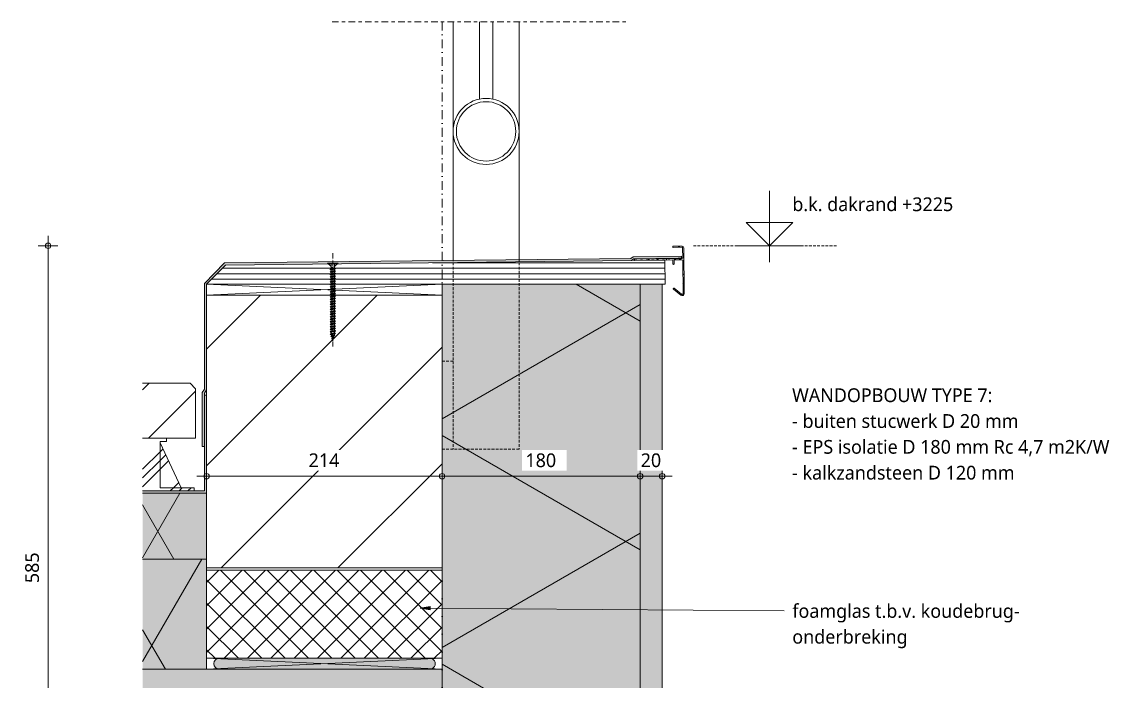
# Model space of a CAD drawing. Header units: millimetres. Extents: x -435 to 27166, y -19117 to 26500.
# Drawn here: x 7913 to 8901, y -15556 to -14956 of the extents above; entities that cross this region are included whole.
import ezdxf

# ---------------------------------------------------------------- set-up
doc = ezdxf.new("R2010")
doc.units = ezdxf.units.MM
for name, pattern in [('MV_center', [15, 6, -3, 3, -3]), ('MV_hartlijn_staal', [6.6, 5, -0.8, 0, -0.8]), ('MV_hidden', [3.75, 2.5, -1.25]), ('MV_stramien', [16, 8.000000000000002, -4, 0, -4])]:
    doc.linetypes.add(name, pattern=pattern)
for name, color, linetype, lineweight in [('A-ANNO-DIMS', 211, 'Continuous', 13), ('A-ANNO-DIMS-5', 211, 'Continuous', 13), ('A-DETL', 90, 'Continuous', 13), ('A-DETL-GENF', 92, 'Continuous', 18), ('G-ANNO-TEXT', 231, 'Continuous', 13)]:
    doc.layers.add(name, color=color, linetype=linetype, lineweight=lineweight)
doc.styles.add('Segoe UI_3', font='segoeui.ttf', dxfattribs={"height": 12.5})
doc.styles.add('Segoe UI_B', font='segoeui.ttf', dxfattribs={"height": 12.5})
doc.dimstyles.new('2_5_mm_5', dxfattribs={"dimscale": 304.8, "dimtxt": 13.09204931972789, "dimasz": 0.0164041994750656, "dimexe": 0.0295275590551181, "dimexo": 0.0625, "dimgap": 0.0147637795275591, "dimtad": 1, "dimdec": 0, "dimzin": 0, "dimdsep": 46, "dimtxsty": 'Segoe UI_3', "dimblk1": 'DOTBLANK', "dimblk2": 'DOTBLANK', "dimsah": 1, "dimcen": 0.09, "dimdle": 0.0295275590551181, "dimazin": 0, "dimtfac": 1, "dimtdec": 4, "dimtix": 1, "dimtmove": 0, "dimatfit": 3, "dimfxl": 0.0295275590551181, "dimfxlon": 1, "dimtvp": 1, "dimtfill": 1, "dimtolj": 1, "dimtzin": 0, "dimarcsym": 2})
pattern_1 = [(45, (0, 0), (-22.45064030267288, 22.45064030267288), []), (45, (7.937999999999999, 0), (0, 44.90128060534576), []), (45, (-7.937999999999999, 0), (0, 44.90128060534576), [])]

# ---------------------------------------------------------------- blocks, each defined once
blk = doc.blocks.new('42 isolatie - Type 1-3763297-Details Appartement')
at = {"layer": 'A-DETL-GENF'}
blk.add_hatch(color=256, dxfattribs=at).paths.add_polyline_path([(0.2784116088419807, -0.7999999999824923), (0.2784116088441465, -100.7999999999857), (58.39465148820974, -100.7999999999944), (58.39465148820108, -0.7999999999911553)])
at = {"layer": 'A-DETL-GENF', "lineweight": 13}
h = blk.add_hatch(dxfattribs=at)
h.set_pattern_fill('FP_143', color=256, style=0, pattern_type=2)
h.set_pattern_definition([(300, (0, 0), (-87.2953607014714, -50.40000000000001), []), (240, (0, 0), (-87.29536070147142, 50.39999999999998), [])])
h.paths.add_polyline_path([(0.278411608839815, -0.7999999999824923), (0.2784116088441465, -100.7999999999857), (58.39465148820974, -100.7999999999944), (58.39465148820108, -0.7999999999911553)])
at = {"layer": 'A-DETL-GENF'}
for p, q in [((58.3946514882133, -0.8000000000007149), (0.2784116088534862, -0.8000000000007149)), ((0.2784116088534862, -0.8000000000007149), (0.2784116088541712, -92.80000000001988)), ((58.394651488213, -0.8000000000007149), (0.278411608850373, -0.8000000000007149)), ((0.278411608850373, -0.8000000000007149), (0.2784116088539221, -92.80000000001988)), ((0.2784116088541712, -92.80000000001988), (0.2784116088542307, -100.8000000000012)), ((0.2784116088542307, -100.8000000000012), (58.39465148823127, -100.8000000000012))]:
    blk.add_line(p, q, dxfattribs=at)
blk = doc.blocks.new('42 isolatie - Type 1-3768316-Details Appartement')
at = {"layer": 'A-DETL-GENF'}
blk.add_hatch(color=256, dxfattribs=at).paths.add_polyline_path([(-25.29668046441614, -145.8435547101314), (-25.29668046439881, -180.800000000013), (491.5074730964683, -180.800000000013), (491.5074730964597, -0.8000000000128125), (0.2784116088311521, -0.8000000000128125), (-15.54064959858403, -90.51435422907896)])
at = {"layer": 'A-DETL-GENF', "lineweight": 13}
h = blk.add_hatch(dxfattribs=at)
h.set_pattern_fill('FP_184', color=256, style=0, pattern_type=2)
h.set_pattern_definition([(300, (-2126.387, -181.757), (-155.8845726811989, -90.00000000000001), []), (240, (-2126.387, -181.757), (-155.8845726811989, 89.99999999999996), [])])
h.paths.add_polyline_path([(-25.29668046441614, -145.8435547101314), (-25.29668046439881, -180.800000000013), (491.5074730964683, -180.800000000013), (491.5074730964597, -0.8000000000128125), (0.2784116088311521, -0.8000000000128125), (-15.54064959858403, -90.51435422907896)])
at = {"layer": 'A-DETL-GENF'}
for p, q in [((-0.6032382906807126, -5.80008504649696), (-25.29668046440381, -145.843554710119)), ((0.2784116088534862, -0.8000000000006979), (-0.6032382906807126, -5.80008504649696)), ((0.2784116088534862, -0.8000000000006979), (-0.6032382906807144, -5.80008504649696)), ((233.5074730964944, -0.8000000000006979), (0.2784116088534862, -0.8000000000006979)), ((233.5074730964944, -0.8000000000006979), (0.2784116088534862, -0.8000000000006979)), ((481.5074730964872, -0.8000000000006979), (233.5074730964944, -0.8000000000006979)), ((491.5074730964827, -0.8000000000006979), (481.5074730964872, -0.8000000000006979)), ((491.5074730964827, -0.8000000000006979), (481.5074730964872, -0.8000000000006979)), ((491.5074730964831, -90.51435422902529), (491.5074730964827, -0.8000000000006979)), ((-25.29668046437858, -180.8000000000012), (491.5074730964837, -180.8000000000012))]:
    blk.add_line(p, q, dxfattribs=at)
blk = doc.blocks.new('28 schroeven 2D - Verzonken schroef 5_0x70mm-3126482-Details Appartement')
at = {"layer": 'A-DETL-GENF', "lineweight": 5}
for p, q in [((-4.900000000000014, 0), (4.900000000000316, 0)), ((-2.035818585469798, -2.403333568557326), (-4.900000000000014, 0)), ((4.900000000000318, 0), (2.035818585470823, -2.403333568545127)), ((-4.542473922221862, -0.2999999999999318), (4.542473922220441, -0.2999999999999318)), ((2.500000000000001, -4.73570687322338), (-2.500000000000001, -5.899697989282839)), ((-2.500000000000001, -5.899697989282839), (-1.750948081387281, -5.259723587112567)), ((2.500000000000001, -7.004712870086484), (-2.500000000000001, -8.168703986145943)), ((-2.500000000000001, -8.168703986145944), (-1.750948081387281, -7.528729583975672)), ((2.500000000000001, -9.27371886694959), (-2.500000000000001, -10.43770998300905)), ((-2.500000000000001, -10.43770998300905), (-1.750948081387281, -9.797735580838777)), ((-1.499999999999615, -3.996135097562573), (1.528408326896208, -3.261852564723989)), ((-1.499999999999615, -3.552400233235931), (-1.499999999999615, -64.99999999999797)), ((1.499999999991355, -64.99999999999744), (1.499999999991355, -3.552400233235626)), ((1.75094808138748, -5.375681275393605), (2.500000000000001, -4.735706873223379)), ((1.75094808138748, -7.64468727225671), (2.500000000000001, -7.004712870086484)), ((1.75094808138748, -9.913693269119817), (2.500000000000001, -9.27371886694959)), ((2.500000000000001, -11.54272486381269), (-2.500000000000001, -12.70671597987215)), ((-2.500000000000001, -12.70671597987215), (-1.750948081387281, -12.06674157770188)), ((2.500000000000001, -13.8117308606758), (-2.500000000000001, -14.97572197673526)), ((-2.500000000000001, -14.97572197673526), (-1.750948081387281, -14.33574757456499)), ((2.500000000000001, -16.0807368575389), (-2.500000000000001, -17.24472797359836)), ((-2.500000000000001, -17.24472797359836), (-1.750948081387281, -16.60475357142809)), ((2.500000000000001, -18.34974285440201), (-2.500000000000001, -19.51373397046147)), ((-2.500000000000001, -19.51373397046147), (-1.750948081387281, -18.8737595682912)), ((1.75094808138748, -12.18269926598292), (2.500000000000001, -11.54272486381269)), ((1.75094808138748, -14.45170526284603), (2.500000000000001, -13.8117308606758)), ((1.75094808138748, -16.72071125970913), (2.500000000000001, -16.0807368575389)), ((1.75094808138748, -18.98971725657224), (2.500000000000001, -18.34974285440201)), ((2.500000000000001, -20.61874885126512), (-2.500000000000001, -21.78273996732458)), ((-2.500000000000001, -21.78273996732458), (-1.750948081387281, -21.1427655651543)), ((2.500000000000001, -22.88775484812823), (-2.500000000000001, -24.05174596418768)), ((-2.500000000000001, -24.05174596418768), (-1.750948081387281, -23.41177156201741)), ((2.500000000000001, -25.15676084499133), (-2.500000000000001, -26.32075196105079)), ((-2.500000000000001, -26.32075196105079), (-1.750948081387281, -25.68077755888052)), ((2.500000000000001, -27.42576684185443), (-2.500000000000001, -28.58975795791389)), ((-2.500000000000001, -28.58975795791389), (-1.750948081387281, -27.94978355574362)), ((1.75094808138748, -21.25872325343534), (2.500000000000001, -20.61874885126512)), ((1.75094808138748, -23.52772925029845), (2.500000000000001, -22.88775484812823)), ((1.75094808138748, -25.79673524716156), (2.500000000000001, -25.15676084499133)), ((1.75094808138748, -28.06574124402466), (2.500000000000001, -27.42576684185443)), ((2.500000000000001, -29.69477283871754), (-2.500000000000001, -30.858763954777)), ((-2.500000000000001, -30.858763954777), (-1.750948081387281, -30.21878955260672)), ((2.500000000000001, -31.96377883558064), (-2.500000000000001, -33.12776995164011)), ((-2.500000000000001, -33.12776995164011), (-1.750948081387281, -32.48779554946983)), ((2.500000000000001, -34.23278483244375), (-2.500000000000001, -35.39677594850321)), ((-2.500000000000001, -35.39677594850321), (-1.750948081387281, -34.75680154633294)), ((2.500000000000001, -36.50179082930686), (-2.500000000000001, -37.66578194536631)), ((-2.500000000000001, -37.66578194536631), (-1.750948081387281, -37.02580754319604)), ((2.500000000000001, -38.77079682616996), (-2.500000000000001, -39.93478794222942)), ((-2.500000000000001, -39.93478794222942), (-1.750948081387281, -39.29481354005915)), ((1.75094808138748, -30.33474724088776), (2.500000000000001, -29.69477283871754)), ((1.75094808138748, -32.60375323775087), (2.500000000000001, -31.96377883558064)), ((1.75094808138748, -34.87275923461398), (2.500000000000001, -34.23278483244375)), ((1.75094808138748, -37.14176523147708), (2.500000000000001, -36.50179082930686)), ((1.75094808138748, -39.41077122834019), (2.500000000000001, -38.77079682616996)), ((2.500000000000001, -41.03980282303306), (-2.500000000000001, -42.20379393909253)), ((-2.500000000000001, -42.20379393909253), (-1.750948081387281, -41.56381953692226)), ((2.500000000000001, -43.30880881989616), (-2.500000000000001, -44.47279993595564)), ((-2.500000000000001, -44.47279993595564), (-1.750948081387281, -43.83282553378536)), ((2.500000000000001, -45.57781481675927), (-2.500000000000001, -46.74180593281874)), ((-2.500000000000001, -46.74180593281874), (-1.750948081387281, -46.10183153064848)), ((2.500000000000001, -47.84682081362238), (-2.500000000000001, -49.01081192968185)), ((-2.500000000000001, -49.01081192968185), (-1.750948081387281, -48.37083752751158)), ((1.75094808138748, -41.67977722520329), (2.500000000000001, -41.03980282303307)), ((1.75094808138748, -43.9487832220664), (2.500000000000001, -43.30880881989617)), ((1.75094808138748, -46.21778921892951), (2.500000000000001, -45.57781481675929)), ((1.75094808138748, -48.48679521579262), (2.500000000000001, -47.84682081362239)), ((2.500000000000001, -50.11582681048548), (-2.500000000000001, -51.27981792654495)), ((-2.500000000000001, -51.27981792654495), (-1.750948081387281, -50.63984352437468)), ((2.500000000000001, -52.38483280734858), (-2.500000000000001, -53.54882392340805)), ((-2.500000000000001, -53.54882392340805), (-1.750948081387281, -52.90884952123779)), ((2.500000000000001, -54.65383880421169), (-2.500000000000001, -55.81782992027116)), ((-2.500000000000001, -55.81782992027116), (-1.750948081387281, -55.17785551810089)), ((2.500000000000001, -56.9228448010748), (-2.500000000000001, -58.08683591713426)), ((-2.500000000000001, -58.08683591713426), (-1.750948081387281, -57.44686151496399)), ((2.500000000000001, -59.19185079793791), (-2.500000000000001, -60.35584191399737)), ((1.75094808138748, -50.75580121265572), (2.500000000000001, -50.11582681048549)), ((1.75094808138748, -53.02480720951882), (2.500000000000001, -52.3848328073486)), ((1.75094808138748, -55.29381320638193), (2.500000000000001, -54.6538388042117)), ((1.75094808138748, -57.56281920324504), (2.500000000000001, -56.92284480107481)), ((1.75094808138748, -59.83182520010814), (2.500000000000001, -59.19185079793791)), ((-2.500000000000001, -60.35584191399737), (-1.750948081387281, -59.7158675118271)), ((2.500000000000001, -61.46085679480101), (-2.500000000000001, -62.62484791086048)), ((-2.500000000000001, -62.62484791086048), (-1.750948081387281, -61.98487350869021)), ((2.499999999999822, -63.72986279166412), (-2.500000000000179, -64.89385390772358)), ((-2.500000000000179, -64.89385390772358), (-1.75094808138746, -64.25387950555331)), ((1.75620840318411, -65.83857049996679), (-1.756208403184272, -66.65625489166895)), ((-1.756208403184272, -66.65625489166895), (-1.007156484571552, -66.01628048949867)), ((-1.499999999999615, -64.99999999999797), (-5e-16, -70.00000000000031)), ((-1.019915437238944, -68.70935113994676), (-0.2708635186262255, -68.06937673777648)), ((1.01991543723827, -68.2344821367157), (-1.019915437238944, -68.70935113994675)), ((-5e-16, -70.00000000000031), (1.499999999991355, -64.99999999999744)), ((0.2708635186257496, -68.87445653888592), (1.01991543723827, -68.23448213671571)), ((1.007156484571589, -66.47854490213702), (1.75620840318411, -65.83857049996679)), ((1.75094808138748, -62.10083119697125), (2.500000000000001, -61.46085679480102)), ((1.750948081387301, -64.36983719383436), (2.499999999999822, -63.72986279166413))]:
    blk.add_line(p, q, dxfattribs=at)
at = {"layer": 'A-DETL-GENF'}
for p, q in [((-1.499999999999615, -3.552400233235931), (-1.499999999999615, 0)), ((1.499999999991355, -3.552400233235626), (1.499999999991355, 0))]:
    blk.add_line(p, q, dxfattribs=at)
at = {"layer": 'A-DETL-GENF', "linetype": 'MV_hartlijn_staal', "lineweight": 13}
blk.add_line((-5e-16, 9.101516289598038), (-5e-16, -75.89848371040146), dxfattribs=at)
at = {"layer": 'A-DETL-GENF', "lineweight": 5}
for centre, start, end in [((-2.99999999999993, -3.552400233235931), 359.9999999999996, 50.00000000000046), ((3.000000000000452, -3.552400233235626), 129.9999999997252, 180)]:
    blk.add_arc(centre, 1.500000000000001, start, end, dxfattribs=at)
for points in [[(-2.500000000000001, -5.899697989282839), (-1.833765244587081, -6.193409027922327), (1.750948081387479, -5.375681275393605)], [(-2.500000000000001, -8.168703986145944), (-1.833765244587081, -8.462415024785432), (1.750948081387479, -7.64468727225671)], [(-1.750948081387281, -5.259723587112567), (2.228900647619182, -4.458410603748016), (2.500000000000001, -4.73570687322338)], [(-1.750948081387281, -7.528729583975672), (2.228900647619182, -6.727416600611121), (2.500000000000001, -7.004712870086485)], [(-1.750948081387281, -9.797735580838777), (2.228900647619182, -8.996422597474227), (2.500000000000001, -9.27371886694959)], [(-2.500000000000001, -10.43770998300905), (-1.833765244587081, -10.73142102164853), (1.750948081387479, -9.913693269119817)], [(-2.500000000000001, -12.70671597987215), (-1.833765244587081, -13.00042701851164), (1.750948081387479, -12.18269926598292)], [(-2.500000000000001, -14.97572197673526), (-1.833765244587081, -15.26943301537475), (1.750948081387479, -14.45170526284603)], [(-2.500000000000001, -17.24472797359836), (-1.833765244587081, -17.53843901223785), (1.750948081387479, -16.72071125970913)], [(-2.500000000000001, -19.51373397046147), (-1.833765244587081, -19.80744500910096), (1.750948081387479, -18.98971725657224)], [(-1.750948081387281, -12.06674157770188), (2.228900647619182, -11.26542859433733), (2.500000000000001, -11.54272486381269)], [(-1.750948081387281, -14.33574757456499), (2.228900647619182, -13.53443459120044), (2.500000000000001, -13.8117308606758)], [(-1.750948081387281, -16.60475357142809), (2.228900647619182, -15.80344058806354), (2.500000000000001, -16.0807368575389)], [(-1.750948081387281, -18.8737595682912), (2.228900647619182, -18.07244658492665), (2.500000000000001, -18.34974285440201)], [(-2.500000000000001, -21.78273996732458), (-1.833765244587081, -22.07645100596407), (1.750948081387479, -21.25872325343534)], [(-2.500000000000001, -24.05174596418768), (-1.833765244587081, -24.34545700282717), (1.750948081387479, -23.52772925029845)], [(-2.500000000000001, -26.32075196105079), (-1.833765244587081, -26.61446299969028), (1.750948081387479, -25.79673524716156)], [(-2.500000000000001, -28.58975795791389), (-1.833765244587081, -28.88346899655338), (1.750948081387479, -28.06574124402466)], [(-1.750948081387281, -21.14276556515431), (2.228900647619182, -20.34145258178976), (2.500000000000001, -20.61874885126512)], [(-1.750948081387281, -23.41177156201741), (2.228900647619182, -22.61045857865286), (2.500000000000001, -22.88775484812823)], [(-1.750948081387281, -25.68077755888052), (2.228900647619182, -24.87946457551597), (2.500000000000001, -25.15676084499133)], [(-1.750948081387281, -27.94978355574363), (2.228900647619182, -27.14847057237907), (2.500000000000001, -27.42576684185443)], [(-1.750948081387281, -30.21878955260673), (2.228900647619182, -29.41747656924217), (2.500000000000001, -29.69477283871754)], [(-2.500000000000001, -30.858763954777), (-1.833765244587081, -31.15247499341649), (1.750948081387479, -30.33474724088776)], [(-2.500000000000001, -33.12776995164011), (-1.833765244587081, -33.42148099027959), (1.750948081387479, -32.60375323775087)], [(-2.500000000000001, -35.39677594850321), (-1.833765244587081, -35.6904869871427), (1.750948081387479, -34.87275923461398)], [(-2.500000000000001, -37.66578194536631), (-1.833765244587081, -37.9594929840058), (1.750948081387479, -37.14176523147708)], [(-2.500000000000001, -39.93478794222942), (-1.833765244587081, -40.2284989808689), (1.750948081387479, -39.41077122834019)], [(-1.750948081387281, -32.48779554946984), (2.228900647619182, -31.68648256610528), (2.500000000000001, -31.96377883558064)], [(-1.750948081387281, -34.75680154633294), (2.228900647619182, -33.95548856296839), (2.500000000000001, -34.23278483244375)], [(-1.750948081387281, -37.02580754319605), (2.228900647619182, -36.22449455983149), (2.500000000000001, -36.50179082930686)], [(-1.750948081387281, -39.29481354005915), (2.228900647619182, -38.4935005566946), (2.500000000000001, -38.77079682616996)], [(-2.500000000000001, -42.20379393909253), (-1.833765244587081, -42.49750497773201), (1.750948081387479, -41.67977722520329)], [(-2.500000000000001, -44.47279993595564), (-1.833765244587081, -44.76651097459511), (1.750948081387479, -43.9487832220664)], [(-2.500000000000001, -46.74180593281874), (-1.833765244587081, -47.03551697145823), (1.750948081387479, -46.21778921892951)], [(-2.500000000000001, -49.01081192968185), (-1.833765244587081, -49.30452296832133), (1.750948081387479, -48.48679521579262)], [(-1.750948081387281, -41.56381953692226), (2.228900647619182, -40.7625065535577), (2.500000000000001, -41.03980282303306)], [(-1.750948081387281, -43.83282553378536), (2.228900647619182, -43.0315125504208), (2.500000000000001, -43.30880881989616)], [(-1.750948081387281, -46.10183153064848), (2.228900647619182, -45.30051854728392), (2.500000000000001, -45.57781481675927)], [(-1.750948081387281, -48.37083752751158), (2.228900647619182, -47.56952454414702), (2.500000000000001, -47.84682081362238)], [(-2.500000000000001, -51.27981792654495), (-1.833765244587081, -51.57352896518443), (1.750948081387479, -50.75580121265572)], [(-2.500000000000001, -53.54882392340805), (-1.833765244587081, -53.84253496204754), (1.750948081387479, -53.02480720951882)], [(-2.500000000000001, -55.81782992027116), (-1.833765244587081, -56.11154095891064), (1.750948081387479, -55.29381320638193)], [(-2.500000000000001, -58.08683591713426), (-1.833765244587081, -58.38054695577376), (1.750948081387479, -57.56281920324504)], [(-1.750948081387281, -50.63984352437468), (2.228900647619182, -49.83853054101013), (2.500000000000001, -50.11582681048548)], [(-1.750948081387281, -52.90884952123779), (2.228900647619182, -52.10753653787323), (2.500000000000001, -52.38483280734858)], [(-1.750948081387281, -55.17785551810089), (2.228900647619182, -54.37654253473633), (2.500000000000001, -54.65383880421169)], [(-1.750948081387281, -57.44686151496399), (2.228900647619182, -56.64554853159945), (2.500000000000001, -56.9228448010748)], [(-1.750948081387281, -59.7158675118271), (2.228900647619182, -58.91455452846255), (2.500000000000001, -59.19185079793791)], [(-2.500000000000001, -60.35584191399737), (-1.833765244587081, -60.64955295263686), (1.750948081387479, -59.83182520010814)], [(-2.500000000000001, -62.62484791086048), (-1.833765244587081, -62.91855894949996), (1.750948081387479, -62.10083119697125)], [(-2.500000000000179, -64.89385390772358), (-1.833765244587259, -65.18756494636305), (1.750948081387301, -64.36983719383436)], [(-1.756208403184272, -66.65625489166895), (-1.337306454534272, -66.87097071623575), (1.007156484571589, -66.47854490213702)], [(-1.750948081387281, -61.98487350869021), (2.228900647619182, -61.18356052532566), (2.500000000000001, -61.46085679480101)], [(-1.75094808138746, -64.25387950555331), (2.228900647619003, -63.45256652218876), (2.499999999999822, -63.72986279166412)], [(-1.019915437238944, -68.70935113994676), (-0.8458527777752317, -68.84586815087533), (0.2708635186257493, -68.87445653888592)], [(-1.007156484571552, -66.01628048949867), (1.591708874145151, -65.64936700965247), (1.75620840318411, -65.83857049996679)], [(-0.2708635186262255, -68.06937673777648), (0.9609410316796883, -68.13248330685269), (1.01991543723827, -68.2344821367157)]]:
    blk.add_open_spline(points, degree=2, dxfattribs=at)
blk = doc.blocks.new('33 sparing - Type 1-4933713-Details Appartement')
at = {"layer": 'A-DETL-GENF'}
for p, q in [((0, 9.999999999995087), (213.9999999995018, 9.999999999995087)), ((0, 0), (0, 9.999999999995087)), ((0, 9.999999999995087), (213.9999999995018, 0)), ((213.9999999995018, 9.999999999995087), (0, 0)), ((213.9999999995018, 9.999999999995087), (213.9999999995018, 0)), ((213.9999999995018, 0), (0, 0))]:
    blk.add_line(p, q, dxfattribs=at)
blk = doc.blocks.new('42 isolatie - Type 1-3768373-Details Appartement')
at = {"layer": 'A-DETL-GENF'}
blk.add_hatch(color=256, dxfattribs=at).paths.add_polyline_path([(0.2784116088419807, -0.7999999999824923), (0.2784116088441465, -60.79999999997752), (58.39465148821841, -60.79999999998618), (58.39465148821408, -0.7999999999911553)])
at = {"layer": 'A-DETL-GENF', "lineweight": 13}
h = blk.add_hatch(dxfattribs=at)
h.set_pattern_fill('FP_145', color=256, style=0, pattern_type=2)
h.set_pattern_definition([(300, (0, -60.8), (-51.96152422706632, -30.00000000000001), []), (240, (0, -60.8), (-51.96152422706632, 29.99999999999999), [])])
h.paths.add_polyline_path([(0.278411608839815, -0.7999999999824923), (0.2784116088441465, -60.79999999997752), (58.39465148821841, -60.79999999998618), (58.39465148821408, -0.7999999999911553)])
at = {"layer": 'A-DETL-GENF'}
for p, q in [((58.39465148822505, -0.8000000000007149), (0.2784116088534862, -0.8000000000007149)), ((0.2784116088534862, -0.8000000000007149), (0.2784116088542307, -60.80000000000122)), ((58.39465148822525, -0.8000000000007149), (0.2784116088509144, -0.8000000000007149)), ((0.2784116088509144, -0.8000000000007149), (0.2784116088542307, -60.80000000000118)), ((0.2784116088542307, -60.80000000000122), (58.39465148823028, -60.80000000000122)), ((0.2784116088542307, -60.80000000000118), (58.39465148823028, -60.80000000000118))]:
    blk.add_line(p, q, dxfattribs=at)
blk = doc.blocks.new('NLRS_00_DI_maskeer - Type 1-4234389-Details Appartement')
at = {"layer": 'A-DETL-GENF', "linetype": 'MV_center'}
blk.add_line((-99.99999999999973, 0), (169.9999999999984, 0), dxfattribs=at)
blk = doc.blocks.new('DIMBLOCK607-Details Appartement')
at = {"layer": 'A-ANNO-DIMS-5'}
for p, q in [((8081.02117986311, -15369.11745960652), (8081.02117986311, -15360.11745960652)), ((8295.021179863155, -15369.11745960652), (8295.021179863155, -15360.11745960652)), ((8072.02117986311, -15369.11745960652), (8295.021179863155, -15369.11745960652)), ((8081.02117986311, -15369.11745960652), (8081.02117986311, -15378.11745960652)), ((8295.021179863155, -15369.11745960652), (8295.021179863155, -15378.11745960652))]:
    blk.add_line(p, q, dxfattribs=at)
for centre, radius in [((8081.02117986311, -15369.11745960652), 2.500000000000909), ((8295.021179863155, -15369.11745960652), 2.5)]:
    blk.add_circle(centre, radius, dxfattribs=at)
at = {"layer": 'A-ANNO-DIMS-5', "color": 0, "insert": (8173.738944241611, -15348.30886344078), "char_height": 12.5, "width": 34.2773654916512, "attachment_point": 1, "line_spacing_factor": 1.142578849721707, "style": 'Segoe UI_3', "bg_fill": 3, "box_fill_scale": 1.25, "bg_fill_color": 9, "bg_fill_true_color": 13158600, "bg_fill_transparency": 0}
blk.add_mtext('214', dxfattribs=at)
blk = doc.blocks.new('_DotBlank')
at = {"color": 0, "linetype": 'ByBlock', "lineweight": -2}
blk.add_line((-0.5, 0), (-1, 0), dxfattribs=at)
blk.add_circle((0, 0), 0.5, dxfattribs=at)
blk = doc.blocks.new('DIMBLOCK608-Details Appartement')
at = {"layer": 'A-ANNO-DIMS-5'}
for p, q in [((8295.021179863155, -15369.11745960652), (8295.021179863155, -15360.11745960652)), ((8475.021179863154, -15369.11745960652), (8475.021179863154, -15360.11745960652)), ((8295.021179863155, -15369.11745960652), (8475.021179863154, -15369.11745960652)), ((8295.021179863155, -15369.11745960652), (8295.021179863155, -15378.11745960652)), ((8475.021179863154, -15369.11745960652), (8475.021179863154, -15378.11745960652))]:
    blk.add_line(p, q, dxfattribs=at)
for centre in [(8295.021179863155, -15369.11745960652), (8475.021179863154, -15369.11745960652)]:
    blk.add_circle(centre, 2.5, dxfattribs=at)
at = {"layer": 'A-ANNO-DIMS-5', "color": 0, "insert": (8370.738944241632, -15348.30886344078), "char_height": 12.5, "width": 34.2773654916512, "attachment_point": 1, "line_spacing_factor": 1.142578849721707, "style": 'Segoe UI_3', "bg_fill": 3, "box_fill_scale": 1.25, "bg_fill_color": 9, "bg_fill_true_color": 13158600, "bg_fill_transparency": 0}
blk.add_mtext('180', dxfattribs=at)
blk = doc.blocks.new('DIMBLOCK609-Details Appartement')
at = {"layer": 'A-ANNO-DIMS-5'}
for p, q in [((8475.021179863154, -15369.11745960652), (8475.021179863154, -15360.11745960652)), ((8495.021179863155, -15369.11745960652), (8495.021179863155, -15360.11745960652)), ((8475.021179863154, -15369.11745960652), (8504.021179863157, -15369.11745960652)), ((8475.021179863154, -15369.11745960652), (8475.021179863154, -15378.11745960652)), ((8495.021179863155, -15369.11745960652), (8495.021179863155, -15378.11745960652))]:
    blk.add_line(p, q, dxfattribs=at)
for centre in [(8475.021179863154, -15369.11745960652), (8495.021179863157, -15369.11745960652)]:
    blk.add_circle(centre, 2.5, dxfattribs=at)
at = {"layer": 'A-ANNO-DIMS-5', "color": 0, "insert": (8475.499689448809, -15348.30886344078), "char_height": 12.5, "width": 22.85157699443414, "attachment_point": 1, "line_spacing_factor": 1.142578849721707, "style": 'Segoe UI_3', "bg_fill": 3, "box_fill_scale": 1.25, "bg_fill_color": 9, "bg_fill_true_color": 13158600, "bg_fill_transparency": 0}
blk.add_mtext('20', dxfattribs=at)
blk = doc.blocks.new('DIMBLOCK618-Details Appartement')
at = {"layer": 'A-ANNO-DIMS-5'}
for p, q in [((7936.976129020568, -15159.52059597193), (7927.976129020565, -15159.52059597193)), ((7936.976129020568, -15753.52059597194), (7936.976129020568, -15150.52059597193)), ((7936.976129020568, -15159.52059597193), (7945.976129020568, -15159.52059597193)), ((7936.976129020568, -15744.52059597194), (7927.976129020565, -15744.52059597194)), ((7936.976129020568, -15744.52059597194), (7945.976129020568, -15744.52059597194))]:
    blk.add_line(p, q, dxfattribs=at)
for centre in [(7936.976129020568, -15159.52059597194), (7936.976129020568, -15744.52059597194)]:
    blk.add_circle(centre, 2.500000000000909, dxfattribs=at)
at = {"layer": 'A-ANNO-DIMS-5', "color": 0, "insert": (7916.167532854827, -15466.30283159346), "char_height": 12.5, "width": 34.2773654916512, "attachment_point": 1, "rotation": 90, "line_spacing_factor": 1.142578849721707, "style": 'Segoe UI_3', "bg_fill": 3, "box_fill_scale": 1.25, "bg_fill_color": 9, "bg_fill_true_color": 13158600, "bg_fill_transparency": 0}
blk.add_mtext('585', dxfattribs=at)

msp = doc.modelspace()

# ---------------------------------------------------------------- hatches: boundary and pattern name
at = {"layer": 'A-DETL-GENF', "lineweight": 13}
h = msp.add_hatch(dxfattribs=at)
h.set_pattern_fill('FP_83', color=254, style=0, pattern_type=2)
h.set_pattern_definition(pattern_1)
h.paths.add_polyline_path([(8513.253234459273, -15204.84394553577), (8513.746531628809, -15204.74628173332), (8514.199874284726, -15204.5286564772), (8514.584602068537, -15204.20482805326), (8514.876392459362, -15203.79526892005), (8515.056798445668, -15203.32587143828), (8515.114414746746, -15202.82631095384), (8514.59312465862, -15160.94129499896), (8514.43922269596, -15160.58122838347), (8514.197372717912, -15160.2732634994), (8513.88405640081, -15160.03838764467), (8513.520625733885, -15159.89260722062), (8513.13184791648, -15159.84585692223), (8505.157350331365, -15159.93537376162), (8504.787868665788, -15160.09329996487), (8504.65463896821, -15160.33016140928), (8504.657689387775, -15160.6019042861), (8504.796202567019, -15160.83571531094), (8505.169136247516, -15160.98530761296), (8513.223229588399, -15160.91193544047), (8513.44881191641, -15161.03882086673), (8513.580729229976, -15161.26149803325), (8513.599217824261, -15161.39070816729), (8513.70416860148, -15170.74011912917), (8513.459458464828, -15170.86917009218), (8513.192024803986, -15170.93999691678), (8512.536569554037, -15170.97580703211), (8512.206654664025, -15171.16416033934), (8512.08119663521, -15171.30837227271), (8510.33980271161, -15171.32792009731), (8510.044930590813, -15171.07967444154), (8509.673360427887, -15170.97715084789), (8509.479790423477, -15170.98755201905), (8507.648147892834, -15171.00586954252), (8507.241896423966, -15171.20344685761), (8507.081511628896, -15171.36449568294), (8505.3401177053, -15171.38404350756), (8505.042775273443, -15171.20113332325), (8504.714809882327, -15171.08151994799), (8504.369527196173, -15171.03005613594), (8503.082030817897, -15171.05936936091), (8502.636142216368, -15171.05975528261), (8502.236967344847, -15171.25844150723), (8502.081826622501, -15171.42061909323), (8500.371193529438, -15171.43982161552), (8499.564409499117, -15171.18732514155), (8498.722738853068, -15171.10829689012), (8497.88305431928, -15171.2061990079), (8497.082141616198, -15171.47674250349), (8495.340747692591, -15171.49629032811), (8494.5457110804, -15171.21548414781), (8493.707246213487, -15171.12653476576), (8492.87098936007, -15171.234283551), (8492.082456609793, -15171.53286591379), (8490.341062686128, -15171.55241373839), (8489.544043912108, -15171.28562479495), (8488.707773388245, -15171.20156007345), (8487.873600674311, -15171.3043761705), (8487.082771603453, -15171.58898932404), (8485.314013346882, -15171.60884432395), (8484.5237341619, -15171.34396263822), (8483.694435973339, -15171.26048801866), (8482.86722059119, -15171.36255764782), (8482.08308659704, -15171.64511273431), (8480.341692673492, -15171.66466055895), (8479.56970678017, -15171.37539491628), (8478.751267746346, -15171.27642835922), (8477.932583845954, -15171.37334844356), (8477.159877177846, -15171.66068315535), (8475.266562082816, -15171.68193635425), (8474.48802258714, -15171.40535157686), (8473.665776094442, -15171.32452094744), (8472.848281229926, -15171.44420817276), (8472.083716584364, -15171.75735955486), (8470.152407255637, -15171.79692932207), (8469.918596230795, -15171.93544250131), (8469.76900392878, -15172.30837618181), (8469.842282639707, -15172.57007013796), (8470.03659084301, -15172.76006439655), (8470.29986381252, -15172.8274501494), (8504.572704531167, -15172.44272417199), (8504.73043152708, -15173.15165144735), (8504.788801308468, -15173.87556349699), (8504.831110725612, -15176.05093095671), (8505.079284616048, -15176.3669485304), (8505.342557585522, -15176.43433428307), (8505.604251541557, -15176.36105557204), (8505.794245800022, -15176.16674736875), (8505.861631552836, -15175.90347439931), (8505.880839893985, -15173.13873766565), (8506.02261318293, -15172.42644838298), (8513.040894742366, -15172.39792913835), (8513.724373029176, -15172.54000573144), (8514.037113152408, -15203.07538810012), (8513.951420308911, -15203.29835190396), (8513.812819873265, -15203.49289249224), (8513.630074175959, -15203.64671099359), (8513.414736414403, -15203.75008299025), (8513.180420258876, -15203.79647329641), (8512.941939195227, -15203.78294911326), (8512.71437001514, -15203.71036544073), (8512.512099660102, -15203.5833110243), (8505.807740055025, -15198.10787258315), (8505.539595863303, -15198.06368900464), (8505.406133446842, -15198.09485263169), (8505.112948194845, -15198.36962489171), (8505.068764616322, -15198.63776908344), (8505.164572610756, -15198.89208055461), (8505.258292311664, -15198.99208058417), (8511.846243725067, -15204.39518285763), (8512.272076051404, -15204.66266583957), (8512.751169062125, -15204.81547357124)])
at = {"layer": 'A-DETL-GENF'}
for color, points in [(7, [(8079.021179863103, -15341.95564017511), (8079.021179863103, -15293.4684132279), (8081.021179863105, -15290.45809597189), (8081.021179863103, -15194.5205959719), (8098.056934757023, -15177.09994330313), (8467.210410858639, -15172.97628789108), (8469.261539844052, -15171.54007191365), (8472.848281229939, -15171.44420817276), (8473.665776094442, -15171.32452094744), (8475.266562082816, -15171.45244353377), (8477.932583845975, -15171.37334844356), (8478.751267746346, -15171.27642835922), (8479.60632395478, -15171.38911549154), (8483.06048748856, -15171.33871055676), (8483.694435973339, -15171.26048801866), (8484.5237341619, -15171.31735810704), (8512.512494348051, -15170.9089316912), (8512.512494348051, -15168.90871876102), (8468.617831301059, -15169.54925231034), (8466.569771210457, -15170.98331942449), (8097.20621956384, -15175.1093215005), (8079.021179863103, -15193.70522537249), (8079.021179863104, -15289.85427294537), (8077.021179863104, -15292.86459020137), (8077.021179863104, -15341.95564017511)]), (7, [(8081.021179863103, -15384.52059597189), (8081.021179863103, -15295.32059597189), (8079.021179863103, -15295.32059597189), (8079.021179863103, -15382.5205959719), (8022.904939983748, -15382.5205959719), (8022.904939983748, -15384.52059597189)]), (9, [(8147.5396855958, -15544.52059597191), (8283.811633012836, -15544.5205959719), (8285.105728238346, -15544.35022510335), (8286.311633012836, -15543.85072299082), (8287.34716691877, -15543.05612987783), (8288.141760031758, -15542.0205959719), (8288.64126214428, -15540.81469119742), (8288.811633012834, -15539.52059597191), (8288.64126214428, -15538.22650074639), (8288.141760031758, -15537.0205959719), (8287.34716691877, -15535.98506206597), (8286.311633012836, -15535.19046895298), (8285.105728238352, -15534.69096684046), (8283.811633012836, -15534.5205959719), (8092.497809044834, -15534.5205959719), (8091.203713819322, -15534.69096684046), (8089.997809044833, -15535.19046895298), (8088.962275138902, -15535.98506206597), (8088.167682025911, -15537.0205959719), (8087.668179913389, -15538.22650074639), (8087.497809044833, -15539.52059597191), (8087.668179913389, -15540.81469119742), (8088.167682025911, -15542.0205959719), (8088.962275138902, -15543.05612987783), (8089.997809044833, -15543.85072299082), (8091.20371381932, -15544.35022510335), (8092.497809044834, -15544.52059597191)]), (9, [(8266.137609844007, -15744.52059597196), (8295.021179863175, -15744.52059597196), (8295.021179863175, -15544.5205959719), (8022.904939983748, -15544.5205959719), (8022.904939983748, -15694.52059597195), (8235.021179863164, -15694.52059597195), (8235.037548666623, -15744.52059597196)])]:
    msp.add_hatch(color=color, dxfattribs=at).paths.add_polyline_path(points)
at = {"layer": 'A-DETL-GENF', "lineweight": 13}
h = msp.add_hatch(dxfattribs=at)
h.set_pattern_fill('FP_36', color=254, style=0, pattern_type=2)
h.set_pattern_definition([(0, (0, 0), (0, 5), [])])
h.paths.add_polyline_path([(8472.083716584364, -15194.52059597191), (8497.729978839518, -15194.52059597191), (8497.485538817939, -15172.63809740029), (8098.056934757025, -15177.09994330313), (8081.021179863116, -15194.52059597188), (8470.29986381252, -15194.52059597191)])
h = msp.add_hatch(dxfattribs=at)
h.set_pattern_fill('FP_17', color=254, style=0, pattern_type=2)
h.set_pattern_definition([(0, (0, 0), (20.32, 5.08), [1.675999999999999, -13.564, 1.675999999999999, -13.564, -81.28]), (0, (0, 0), (20.32, 5.08), [-30.48, 1.675999999999999, -28.804, 1.675999999999999, -13.564, -35.56]), (0, (0, 0), (20.32, 5.08), [-76.2, 1.675999999999999, -8.483999999999998, 1.675999999999999, -23.724]), (120, (7.62, 2.54), (-14.55940905122494, 15.0576362048998), [1.675999999999999, -13.564, 1.675999999999999, -13.564, -81.27999999999999]), (120, (7.62, 2.54), (-14.55940905122494, 15.0576362048998), [-30.48, 1.675999999999999, -28.804, 1.675999999999999, -13.564, -35.56]), (120, (7.62, 2.54), (-14.55940905122494, 15.0576362048998), [-76.19999999999999, 1.675999999999999, -8.483999999999998, 1.675999999999999, -23.724]), (240, (10.16, 12.7), (-5.760590948775045, -20.1376362048998), [1.675999999999999, -13.564, 1.675999999999999, -13.564, -81.28]), (240, (10.16, 12.7), (-5.760590948775045, -20.1376362048998), [-30.48, 1.675999999999999, -28.804, 1.675999999999999, -13.564, -35.56]), (240, (10.16, 12.7), (-5.760590948775045, -20.1376362048998), [-76.2, 1.675999999999999, -8.483999999999998, 1.675999999999999, -23.724])])
h.paths.add_polyline_path([(8495.02117986317, -15764.52297783704), (8495.02117986317, -15194.52059597191), (8475.021179863166, -15194.52059597191), (8475.021179863166, -15744.52297783704), (8435.02117986317, -15744.52297783704), (8435.02117986317, -15764.52297783704), (8475.064734573254, -15764.52297783704)])
h = msp.add_hatch(dxfattribs=at)
h.set_pattern_fill('FP_9', color=57, style=0, pattern_type=2)
h.set_pattern_definition([(45, (0, 0), (-53.03300858899106, 53.03300858899106), [])])
h.paths.add_polyline_path([(8295.021179863117, -15452.52059597189), (8295.021179863184, -15204.52059597189), (8081.021179863103, -15204.52059597189), (8081.021179863103, -15452.52059597189), (8147.5396855958, -15452.52059597189)])
h = msp.add_hatch(dxfattribs=at)
h.set_pattern_fill('FP_78', color=250, style=0, pattern_type=2)
h.set_pattern_definition([(45, (0, 0), (-24.74873734152917, 24.74873734152917), [])])
h.paths.add_polyline_path([(8038.850929172101, -15334.52059597191), (8071.021179863114, -15334.52059597191), (8071.021179863114, -15289.52059597191), (8066.021179863145, -15284.52059597192), (8022.904939983748, -15284.52059597192), (8022.904939983748, -15334.52059597191)])
h = msp.add_hatch(dxfattribs=at)
h.set_pattern_fill('FP_83', color=254, style=0, pattern_type=2)
h.set_pattern_definition(pattern_1)
h.paths.add_polyline_path([(8038.850929172101, -15382.52059597188), (8069.647411313688, -15382.52059597188), (8069.647411313688, -15379.52059597189), (8038.850929172101, -15379.52059597189), (8038.850929172101, -15337.5205959719), (8044.647411313695, -15337.5205959719), (8044.647411313695, -15334.5205959719), (8022.904939983748, -15334.5205959719), (8022.904939983748, -15382.52059597188)])
h = msp.add_hatch(dxfattribs=at)
h.set_pattern_fill('FP_83', color=254, style=0, pattern_type=2)
h.set_pattern_definition(pattern_1)
h.paths.add_polyline_path([(8038.850929172101, -15379.52059597189), (8057.881338069567, -15379.52059597189), (8038.850929172101, -15338.57285255273)])
h = msp.add_hatch(dxfattribs=at)
h.set_pattern_fill('FP_21', color=251, style=0, pattern_type=2)
h.set_pattern_definition([(45, (0, 0), (-10.60660171779821, 10.60660171779821), []), (135, (0, 0), (-10.60660171779821, -10.60660171779821), [])])
h.paths.add_polyline_path([(8295.0211798631, -15534.5205959719), (8295.0211798631, -15454.52059597188), (8081.021179863098, -15454.52059597188), (8081.021179863098, -15534.5205959719), (8147.5396855958, -15534.5205959719)])
at = {"layer": 'G-ANNO-TEXT'}
msp.add_hatch(color=7, dxfattribs=at).paths.add_polyline_path([(8275.140479422069, -15488.95229774948), (8284.12749395661, -15490.61120018487), (8284.152888711787, -15487.43741612744)])

# ---------------------------------------------------------------- linework, layer by layer
at = {"layer": 'A-DETL', "linetype": 'MV_stramien', "lineweight": 18}
for p, q in [((8295.021179863203, -14955.81391630765), (8295.021179863203, -15204.52059597188)), ((8295.021179863203, -15452.52059597187), (8295.021179863203, -15725.79296187484))]:
    msp.add_line(p, q, dxfattribs=at)
at = {"layer": 'A-DETL', "lineweight": 18}
for p, q in [((8305.021179863144, -14955.81391630765), (8305.021179863144, -15172.7879095642)), ((8329.02117986315, -14955.81391630765), (8329.02117986315, -15026.1267190585)), ((8341.021179863163, -14955.81391630765), (8341.021179863163, -15026.1267190585)), ((8365.021179863148, -15172.11767525586), (8365.021179863148, -14955.81391630765)), ((8592.51249434804, -15174.52059597193), (8592.51249434804, -15109.52059597193)), ((8592.51249434804, -15159.52059597193), (8571.29929091244, -15138.30739253633)), ((8571.29929091244, -15138.30739253633), (8613.725697783639, -15138.30739253633)), ((8592.51249434804, -15159.52059597193), (8613.725697783639, -15138.30739253633)), ((8513.131847916467, -15159.84585692222), (8505.157350331354, -15159.9353737616)), ((8622.512494348033, -15159.52059597193), (8562.512494348024, -15159.52059597193)), ((8468.617831301044, -15169.54925231033), (8466.569771210448, -15170.98331942448)), ((8512.51249434804, -15168.90871876101), (8468.617831301044, -15169.54925231033)), ((8505.169136247501, -15160.98530761294), (8513.09363698257, -15160.89635200764)), ((8512.51249434804, -15170.90893169118), (8512.51249434804, -15168.90871876101)), ((8513.599217824252, -15161.39070816727), (8513.704168601458, -15170.74011912915)), ((8515.114414746735, -15202.82631095382), (8514.64859044151, -15161.32892540105)), ((8097.206219563828, -15175.10932150048), (8079.021179863092, -15193.70522537248)), ((8081.021179863091, -15194.52059597187), (8098.056934757016, -15177.09994330311)), ((8466.569771210448, -15170.98331942448), (8097.206219563831, -15175.10932150048)), ((8098.056934757012, -15177.09994330311), (8467.210410858628, -15172.97628789106)), ((8467.210410858628, -15172.97628789106), (8469.261539844045, -15171.54007191363)), ((8497.485538817928, -15172.63809740027), (8467.210410858628, -15172.97628789106)), ((8469.261539844045, -15171.54007191363), (8472.848281229913, -15171.48773233449)), ((8472.083716584353, -15171.75735955485), (8470.288077896368, -15171.77751629805)), ((8470.29986381251, -15172.82745014938), (8504.572704531156, -15172.44272417198)), ((8474.646065683684, -15171.46149813705), (8477.932583845943, -15171.41353956994)), ((8477.159877177835, -15171.66068315533), (8475.266562082814, -15171.68193635422)), ((8479.56970678016, -15171.38964982821), (8482.86722059118, -15171.34153080693)), ((8482.083086597031, -15171.6451127343), (8480.341692673464, -15171.66466055893)), ((8484.523734161887, -15171.31735810703), (8487.873600674304, -15171.26847512814)), ((8487.082771603438, -15171.58898932403), (8485.31401334689, -15171.60884432393)), ((8489.544043912098, -15171.24409915936), (8492.870989360055, -15171.19555065646)), ((8492.082456609776, -15171.53286591377), (8490.341062686108, -15171.55241373838)), ((8494.545711080389, -15171.17111225386), (8502.636142216357, -15171.0530525124)), ((8497.082141616187, -15171.47674250348), (8495.3407476926, -15171.49629032811)), ((8497.729978839507, -15194.5205959719), (8497.485538817928, -15172.63809740027)), ((8502.08182662249, -15171.42061909321), (8500.371193529434, -15171.43982161553)), ((8504.020935447466, -15171.04882979095), (8503.082030817834, -15171.05936936089)), ((8504.369527196162, -15171.02775806527), (8507.648147892824, -15170.97991474205)), ((8504.78880130846, -15173.87556349697), (8504.811697701469, -15175.91526031605)), ((8507.08151162888, -15171.36449568293), (8505.34011770528, -15171.38404350756)), ((8505.861631552823, -15175.9034743993), (8505.838735162128, -15173.86377758123)), ((8506.022613182919, -15172.42644838297), (8512.344097056928, -15172.35548726592)), ((8509.479790423466, -15170.98755201904), (8508.099887924493, -15171.00304196169)), ((8509.673360427876, -15170.95036179682), (8512.51249434804, -15170.90893169118)), ((8512.0811966352, -15171.30837227269), (8510.3398027116, -15171.3279200973)), ((8513.724373029165, -15172.54000573142), (8514.064480895404, -15202.83809686999)), ((8079.021179863092, -15193.70522537248), (8079.021179863094, -15289.85427294535)), ((8081.021179863105, -15194.52059597186), (8497.729978839507, -15194.5205959719)), ((8081.021179863091, -15204.52059597188), (8081.021179863091, -15194.52059597187)), ((8475.021179863157, -15194.5205959719), (8475.021179863157, -15711.32474953276)), ((8495.021179863155, -15764.52297783703), (8495.021179863155, -15194.5205959719)), ((8505.258292311657, -15198.99208058416), (8511.846243725058, -15204.39518285761)), ((8512.51209966009, -15203.58331102428), (8505.924148246724, -15198.18020875082)), ((8295.021179863175, -15204.52059597188), (8081.021179863091, -15204.52059597188)), ((8081.021179863091, -15204.52059597188), (8081.021179863091, -15384.52059597189)), ((8295.021179863104, -15452.52059597187), (8295.021179863175, -15204.52059597188)), ((8066.021179863135, -15284.52059597189), (8022.904939983737, -15284.52059597189)), ((8071.021179863102, -15289.52059597189), (8066.021179863135, -15284.52059597189)), ((8071.021179863102, -15334.5205959719), (8071.021179863102, -15289.52059597189)), ((8079.021179863095, -15289.85427294535), (8077.021179863093, -15292.86459020135)), ((8077.021179863093, -15292.86459020135), (8077.021179863093, -15341.9556401751)), ((8079.021179863092, -15293.46841322788), (8081.021179863093, -15290.45809597187)), ((8079.021179863092, -15341.9556401751), (8079.021179863092, -15293.46841322788)), ((8081.021179863091, -15295.32059597187), (8079.021179863092, -15295.32059597187)), ((8044.647411313682, -15334.52059597188), (8022.904939983737, -15334.52059597188)), ((8038.85092917209, -15338.57285255272), (8038.85092917209, -15337.52059597188)), ((8038.85092917209, -15337.52059597188), (8044.647411313682, -15337.52059597188)), ((8044.647411313682, -15334.5205959719), (8071.021179863102, -15334.5205959719)), ((8044.647411313682, -15337.52059597188), (8044.647411313682, -15334.52059597188)), ((8057.881338069556, -15379.52059597187), (8038.85092917209, -15338.57285255272)), ((8038.85092917209, -15338.57285255272), (8038.85092917209, -15379.52059597187)), ((8077.021179863093, -15341.9556401751), (8079.021179863092, -15341.9556401751)), ((8079.021179863092, -15341.9556401751), (8079.021179863092, -15382.52059597187)), ((8079.021179863092, -15382.52059597187), (8022.904939983737, -15382.52059597187)), ((8038.85092917209, -15379.52059597187), (8057.881338069556, -15379.52059597187)), ((8069.647411313678, -15379.52059597187), (8057.881338069556, -15379.52059597187)), ((8069.647411313678, -15382.52059597186), (8069.647411313678, -15379.52059597187)), ((8081.021179863091, -15444.52059597189), (8081.021179863091, -15452.52059597187)), ((8081.021179863091, -15452.52059597187), (8295.021179863104, -15452.52059597187)), ((8295.02117986309, -15454.52059597187), (8081.021179863087, -15454.52059597187)), ((8081.021179863087, -15454.52059597187), (8081.021179863087, -15534.52059597189)), ((8295.02117986309, -15534.52059597189), (8295.02117986309, -15454.52059597187)), ((8081.021179863087, -15534.52059597189), (8295.02117986309, -15534.52059597189)), ((8283.811633012827, -15534.52059597188), (8092.497809044822, -15534.52059597189)), ((8295.021179863164, -15544.52059597188), (8081.021179863098, -15544.52059597188)), ((8092.497809044822, -15544.52059597189), (8283.811633012827, -15544.52059597188))]:
    msp.add_line(p, q, dxfattribs=at)
at = {"layer": 'A-DETL', "linetype": 'MV_hidden', "lineweight": 18}
for p, q in [((8523.423514224714, -15159.52059597193), (8653.423514224714, -15159.52059597193)), ((8305.021179863154, -15171.04681254757), (8305.021179863154, -15344.52433016442)), ((8365.021179863157, -15171.04681254757), (8365.021179863157, -15344.52433016442)), ((8295.021179863203, -15264.52433016443), (8305.021179863154, -15264.52433016443)), ((8295.021179863203, -15344.52433016442), (8365.021179863157, -15344.52433016442))]:
    msp.add_line(p, q, dxfattribs=at)
at = {"layer": 'A-DETL', "lineweight": 18}
for radius in [29.99999999999273, 26.99999999999273]:
    msp.add_circle((8335.021179863164, -15055.52059597189), radius, dxfattribs=at)
for centre, radius, start, end in [((8505.16324328943, -15160.46034068727), 0.5250000000003978, 90.6431404136893, 270.6431404134926), ((8513.148684939562, -15161.34576242413), 1.500000000000964, 0.643140413987149, 90.64314041398715), ((8513.099249323617, -15161.39632050829), 0.4999999999991088, 0.6431404137779416, 90.6431404139887), ((8470.293970854436, -15172.30248322371), 0.5250000000003978, 90.6431404136893, 270.6431404134904), ((8473.74640177447, -15174.72691014141), 3.403344344563967, 63.46998209744089, 119.2449611604827), ((8478.746930679887, -15174.74596443689), 3.469538788449155, 62.6356890848823, 117.221066707311), ((8483.736460097938, -15175.00415549658), 3.743903339077847, 65.07914663686896, 116.2071341904039), ((8488.750200360102, -15174.98111470211), 3.779792750812073, 65.10945506008012, 116.1768257678358), ((8493.747813547534, -15174.74042584656), 3.614118765709598, 63.8480565641951, 117.4382242635643), ((8498.768074592574, -15175.14697550862), 4.038933066160945, 66.61444872144199, 114.6718321065255), ((8502.859908826356, -15172.00964702831), 0.9758923220995424, 76.84364866959528, 142.8733560381106), ((8504.287963589983, -15172.76130817768), 1.733172309363609, 52.62217133847195, 98.86280590645099), ((8499.539816034188, -15173.93448540568), 5.249315974609638, 0.6431404782452754, 16.50996038766236), ((8505.336664627139, -15175.90936735737), 0.5250000000142885, 180.6431404779948, 0.6431404134729548), ((8511.087720339689, -15173.80485567954), 5.24931587774917, 164.7763202008252, 180.6431404134113), ((8507.880246518742, -15171.99955109604), 1.020427754413351, 77.5701312506222, 141.5126117683558), ((8509.624705861317, -15171.8780783177), 0.9022403076504657, 37.57280606028711, 99.24273062352859), ((8512.784897105503, -15171.79388323473), 0.8549358140473847, 81.2117263776548, 145.3966611993835), ((8512.398514563185, -15177.20320390546), 4.848022058756414, 74.12828459353065, 90.64314041382656), ((8513.014242658914, -15169.7284004435), 1.224570334903011, 265.375770415527, 304.2914288615906), ((8505.5912202792, -15198.58614466751), 0.5250000000003228, 50.64314041275448, 230.6431404133129), ((8513.11454074421, -15202.84876031793), 1.999999999999358, 230.6431404134935, 0.6431404139867158), ((8513.11454074421, -15202.84876031793), 0.9499999999991139, 230.6431404140934, 0.6431404134383677), ((8092.497809044822, -15539.52059597189), 4.99999999999909, 90, 269.9999999999997), ((8283.811633012827, -15539.52059597189), 4.999999999998181, 269.9999999999997, 90)]:
    msp.add_arc(centre, radius, start, end, dxfattribs=at)
at = {"layer": 'G-ANNO-TEXT', "color": 250}
for p, q in [((8284.152888711787, -15487.43741612744), (8275.140479422069, -15488.95229774948)), ((8275.140479422069, -15488.95229774948), (8284.12749395661, -15490.61120018487)), ((8275.140479422069, -15488.95229774948), (8605.811265303779, -15491.59813108281)), ((8284.12749395661, -15490.61120018487), (8284.152888711787, -15487.43741612744))]:
    msp.add_line(p, q, dxfattribs=at)

# ---------------------------------------------------------------- block references
at = {"layer": 'A-DETL-GENF', "linetype": 'MV_center'}
msp.add_blockref('NLRS_00_DI_maskeer - Type 1-4234389-Details Appartement', (8295.021179863203, -14955.81391630765), dxfattribs=at)
at = {"layer": 'A-DETL-GENF'}
for name, p in [('28 schroeven 2D - Verzonken schroef 5_0x70mm-3126482-Details Appartement', (8195.6812180762, -15175.32724986109)), ('33 sparing - Type 1-4933713-Details Appartement', (8081.021179863091, -15204.52059597188)), ('33 sparing - Type 1-4933713-Details Appartement', (8081.021179863091, -15544.52059597189))]:
    msp.add_blockref(name, p, dxfattribs=at)
for name, p, rotation in [('42 isolatie - Type 1-3768316-Details Appartement', (8294.221179863127, -15686.02806906836), 89.99999999999518), ('42 isolatie - Type 1-3768373-Details Appartement', (8081.299591471962, -15445.32059597189), 180), ('42 isolatie - Type 1-3763297-Details Appartement', (8081.29959147195, -15545.32059597189), 180)]:
    msp.add_blockref(name, p, dxfattribs=dict(at, rotation=rotation))

# ---------------------------------------------------------------- texts
at = {"layer": 'G-ANNO-TEXT', "color": 7, "char_height": 12.5, "attachment_point": 1}
for s, insert, width, style in [('b.k. dakrand +3225', (8613.31126530378, -15115.52735363809), 180.78053125, 'Segoe UI_3'), ('WANDOPBOUW TYPE 7:', (8613.113050367301, -15289.16943414938), 243.31215625, 'Segoe UI_B'), ('- buiten stucwerk D 20 mm', (8613.113050367301, -15312.65120498272), 255.33746875, 'Segoe UI_3'), ('- EPS isolatie D 180 mm Rc 4,7 m2K/W', (8613.113050367301, -15336.13297581605), 364.36696875, 'Segoe UI_3'), ('- kalkzandsteen D 120 mm', (8613.113050367301, -15359.61474664938), 251.32903125, 'Segoe UI_3'), ('foamglas t.b.v. koudebrug-', (8613.31126530378, -15485.34813108281), 251.729875, 'Segoe UI_3'), ('onderbreking', (8613.31126530378, -15508.82990191614), 126.26578125, 'Segoe UI_3')]:
    msp.add_mtext(s, dxfattribs=dict(at, insert=insert, width=width, style=style))

# ---------------------------------------------------------------- dimensions: what is measured, and where the dimension line sits
at = {"layer": 'A-ANNO-DIMS'}
dim = msp.add_linear_dim(base=(7936.97612902057, -15159.52059597194), p1=(7927.976129020565, -15744.52059597194), p2=(7945.976129020568, -15159.52059597193), angle=89.99999999999991, dimstyle='2_5_mm_5', override={"dimpost": '<>', "dimfxl": 585.276857564017}, dxfattribs=at)
dim.commit()
dim.dimension.update_dxf_attribs({"geometry": 'DIMBLOCK618-Details Appartement', "text_midpoint": (7926.012565547411, -15452.02059597194)})

# ---------------------------------------------------------------- next in the draw order: dimensions: what is measured, and where the dimension line sits
dim = msp.add_linear_dim(base=(8295.021179863155, -15369.11745960652), p1=(8081.02117986311, -15360.11745960652), p2=(8295.021179863155, -15360.11745960652), dimstyle='2_5_mm_5', override={"dimpost": '<>', "dimfxl": 214.0000000000455}, dxfattribs=at)
dim.commit()
dim.dimension.update_dxf_attribs({"geometry": 'DIMBLOCK607-Details Appartement', "text_midpoint": (8188.021179863133, -15358.22798957844)})

# ---------------------------------------------------------------- next in the draw order: dimensions: what is measured, and where the dimension line sits
dim = msp.add_linear_dim(base=(8475.021179863154, -15369.11745960652), p1=(8295.021179863155, -15360.11745960652), p2=(8475.021179863154, -15360.11745960652), dimstyle='2_5_mm_5', override={"dimpost": '<>', "dimfxl": 179.9999999999982}, dxfattribs=at)
dim.commit()
dim.dimension.update_dxf_attribs({"geometry": 'DIMBLOCK608-Details Appartement', "text_midpoint": (8385.021179863154, -15358.1190286298)})

# ---------------------------------------------------------------- next in the draw order: dimensions: what is measured, and where the dimension line sits
dim = msp.add_linear_dim(base=(8495.021179863155, -15369.11745960652), p1=(8475.021179863154, -15360.11745960652), p2=(8495.021179863155, -15360.11745960652), dimstyle='2_5_mm_5', override={"dimpost": '<>', "dimfxl": 20.00000000000364}, dxfattribs=at)
dim.commit()
dim.dimension.update_dxf_attribs({"geometry": 'DIMBLOCK609-Details Appartement', "text_midpoint": (8485.021179863155, -15358.15389613336)})

doc.saveas('drawing.dxf')
